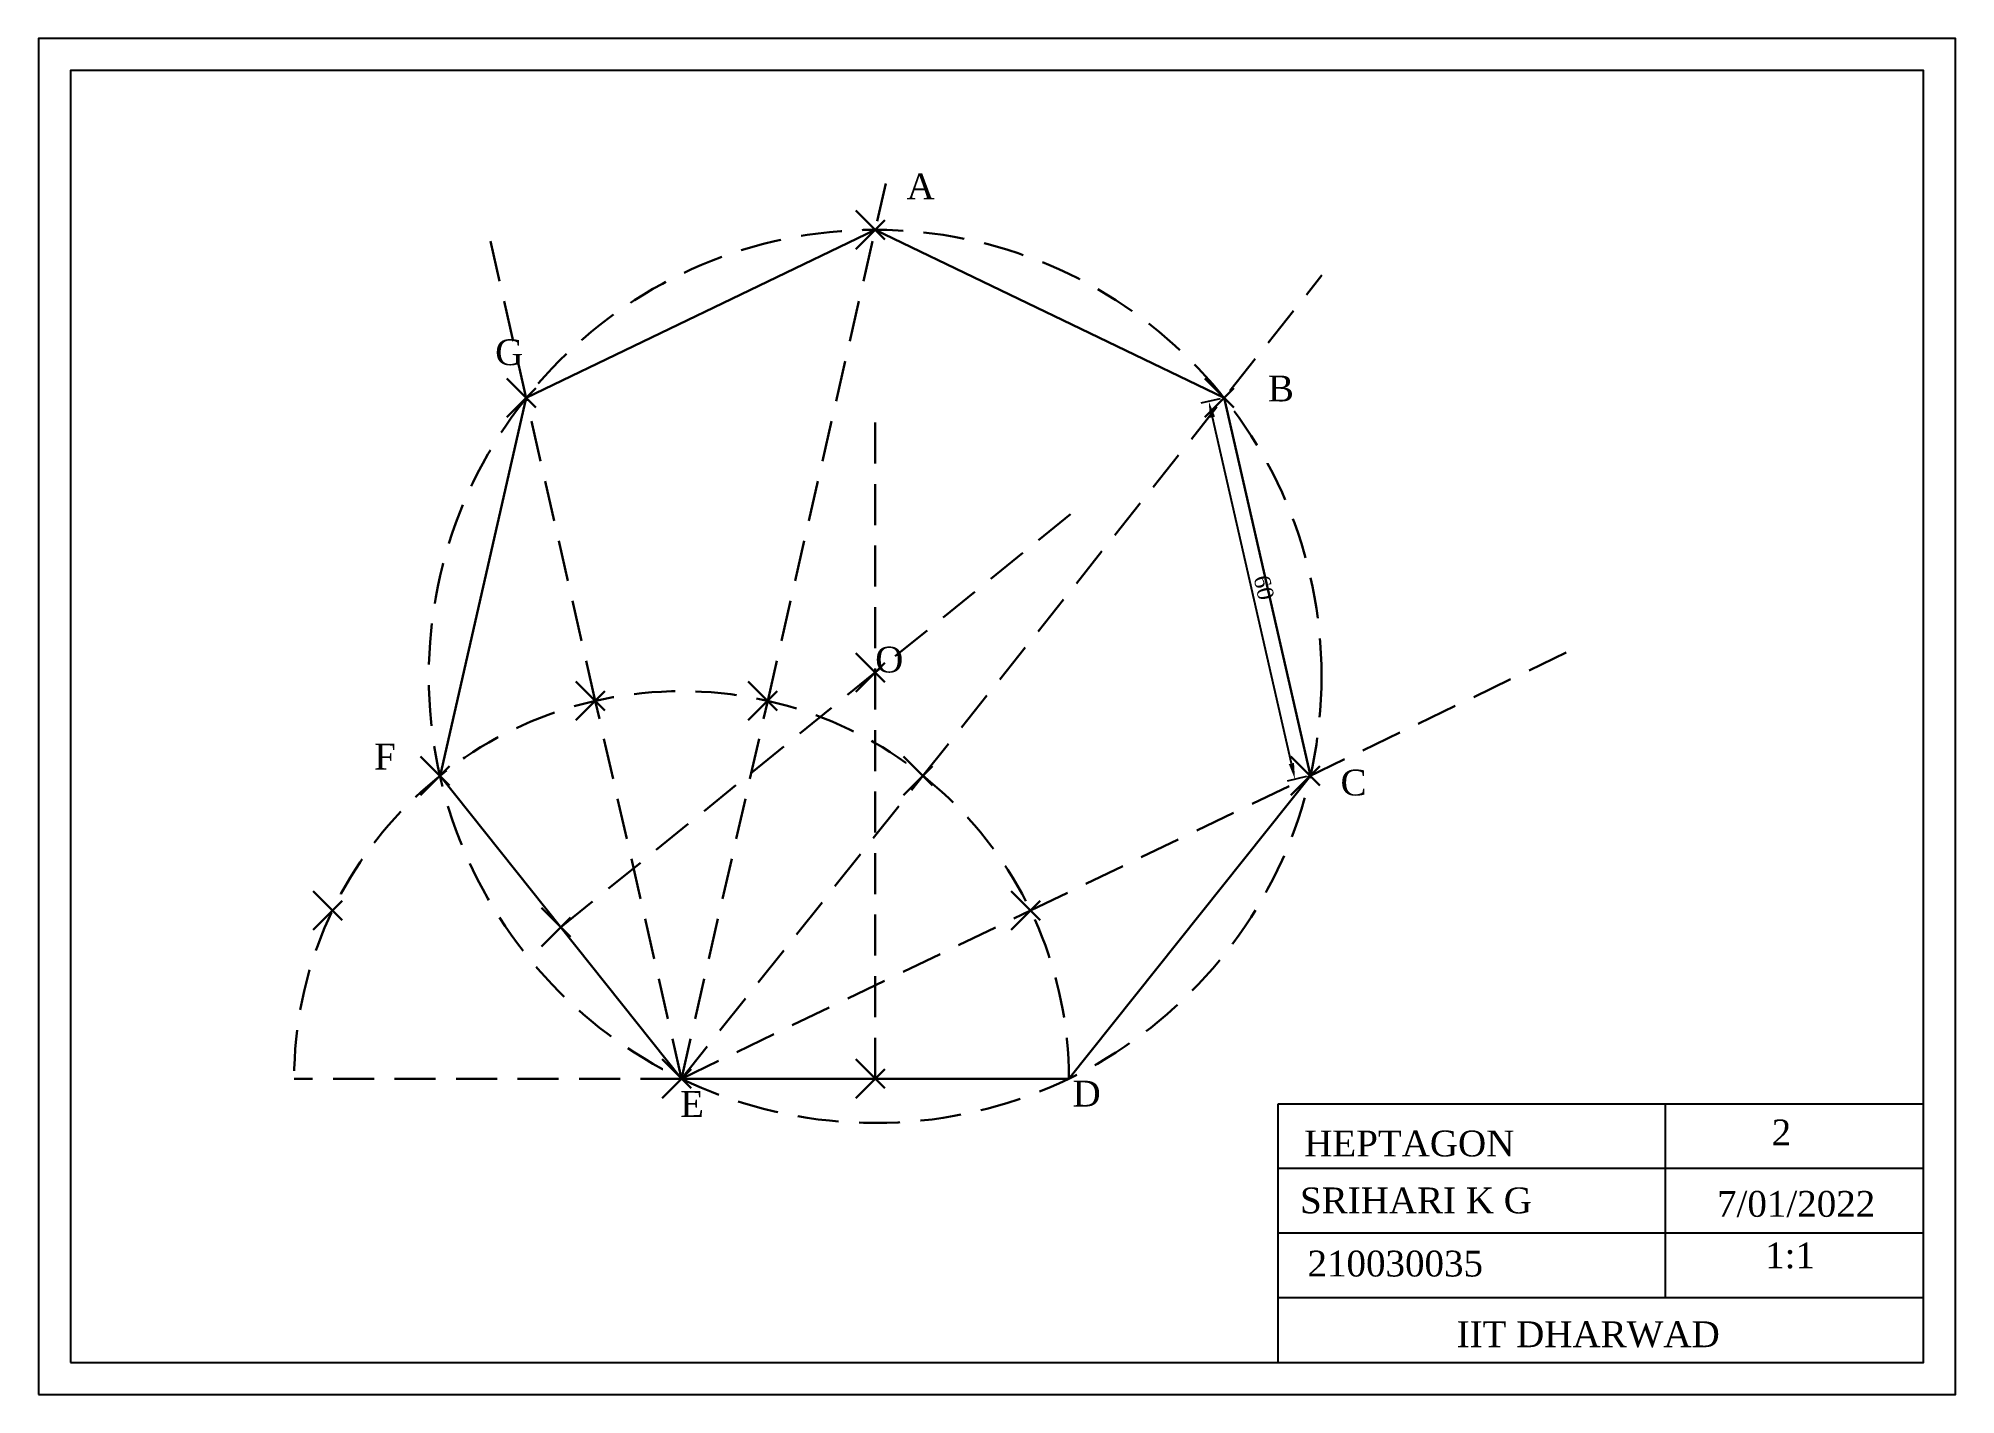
# Model space of a CAD drawing. Header units: millimetres. Extents: x 0 to 297, y 0 to 210.
import ezdxf

# ---------------------------------------------------------------- set-up
doc = ezdxf.new("R2010")
doc.units = ezdxf.units.MM
doc.header["$PDMODE"] = 3
doc.header["$PDSIZE"] = 3
doc.linetypes.add('HIDDEN', pattern=[9.525, 6.35, -3.175])
for name, color, linetype, lineweight in [('Dimension', 3, 'Continuous', 9), ('Hidden', 5, 'HIDDEN', 30), ('Thick', 1, 'Continuous', 30)]:
    doc.layers.add(name, color=color, linetype=linetype, lineweight=lineweight)
doc.styles.add('Drawing', font='times.ttf')
doc.styles.get("Standard").update_dxf_attribs({"font": 'times.ttf'})
doc.dimstyles.new('Copy of ISO-25', dxfattribs={"dimtxt": 2.5, "dimasz": 2.5, "dimexe": 1.25, "dimexo": 0.625, "dimtad": 1, "dimtoh": 1, "dimdsep": 46, "dimtxsty": 'Standard', "dimcen": 2.5, "dimadec": 0, "dimazin": 0, "dimtfac": 1, "dimtmove": 0, "dimatfit": 3, "dimfxl": 1, "dimarcsym": 0})

# ---------------------------------------------------------------- blocks, each defined once
blk = doc.blocks.new('*D7')
at = {"layer": 'Defpoints', "color": 0, "transparency": 16777216}
for p in [(181.31, 153.78), (183.69, 154.32), (197.04, 95.83)]:
    blk.add_point(p, dxfattribs=at)
at = {"layer": 'Dimension', "color": 0, "lineweight": -2, "transparency": 16777216}
for p, q in [((183.08, 154.19), (180.09, 153.5)), ((194.11, 97.72), (181.87, 151.35)), ((196.43, 95.69), (193.45, 95.01))]:
    blk.add_line(p, q, dxfattribs=at)
at = {"layer": 'Dimension', "color": 0, "transparency": 16777216}
for points in [[(182.28, 151.44), (181.46, 151.25), (181.31, 153.78)], [(194.51, 97.82), (193.7, 97.63), (194.66, 95.29)]]:
    blk.add_solid(points, dxfattribs=at)
at = {"layer": 'Dimension', "color": 0, "transparency": 16777216, "insert": (189.84, 124.96), "char_height": 2.5, "attachment_point": 5, "rotation": 282.8571}
blk.add_mtext('60', dxfattribs=at)

msp = doc.modelspace()

# ---------------------------------------------------------------- linework, layer by layer
for p, q in [((292, 45), (192, 45)), ((192, 45), (192, 5)), ((252, 45), (252, 15)), ((292, 5), (292, 45)), ((292, 35), (192, 35)), ((292, 25), (192, 25)), ((292, 15), (192, 15)), ((192, 5), (292, 5)), ((292, 5), (292, 5))]:
    msp.add_line(p, q)
for points in [[(0, 0), (297, 0), (297, 210), (0, 210)], [(5, 5), (292, 5), (292, 205), (5, 205)]]:
    msp.add_lwpolyline(points, close=True)
at = {"layer": 'Hidden'}
for p, q in [((86.277, 107.414), (69.994, 178.753)), ((129.628, 48.919), (129.628, 153.351)), ((80.923, 72.374), (162.324, 138.29)), ((99.628, 48.919), (86.277, 107.414)), ((99.628, 48.919), (39.628, 48.919))]:
    msp.add_line(p, q, dxfattribs=at)
for points in [[(99.628, 48.919), (112.979, 107.414), (131.26, 187.505)], [(99.628, 48.919), (137.037, 95.829), (198.833, 173.318)], [(99.628, 48.919), (153.686, 74.952), (239.486, 116.271)]]:
    msp.add_lwpolyline(points, dxfattribs=at)
msp.add_circle((129.628, 111.214), 69.143, dxfattribs=at)
msp.add_arc((99.628, 48.919), 60, 0, 180, dxfattribs=at)
for p in [(129.628, 180.357), (75.57, 154.324), (183.686, 154.324), (129.628, 111.814), (86.277, 107.414), (112.979, 107.414), (62.219, 95.829), (137.037, 95.829), (197.037, 95.829), (45.57, 74.952), (153.686, 74.952), (80.923, 72.374), (99.628, 48.919), (129.628, 48.919)]:
    msp.add_point(p, dxfattribs=at)
at = {"layer": 'Thick'}
for p, q in [((62.219, 95.829), (99.628, 48.919)), ((99.628, 48.919), (159.628, 48.919))]:
    msp.add_line(p, q, dxfattribs=at)
msp.add_lwpolyline([(159.628, 48.919), (197.037, 95.829), (183.686, 154.324), (129.628, 180.357), (75.57, 154.324), (62.219, 95.829)], dxfattribs=at)

# ---------------------------------------------------------------- texts
at = {"style": 'Drawing'}
for s, p in [(' 2', (266.987, 38.599)), ('HEPTAGON', (196.084, 36.89)), ('SRIHARI K G', (195.441, 28.076)), (' 7/01/2022', (258.529, 27.536)), ('210030035', (196.599, 18.293)), ('       1:1', (256.913, 19.568)), ('IIT DHARWAD', (219.69, 7.348))]:
    msp.add_text(s, height=4, dxfattribs=at).set_placement(p)
at = {"layer": 'Thick', "style": 'Drawing'}
for s, p in [('A', (134.494, 185.093)), ('G', (70.757, 159.404)), ('B', (190.465, 153.785)), ('O', (129.628, 111.814)), ('F', (52.011, 96.789)), ('C', (201.712, 92.775)), ('D', (160.203, 44.609)), ('E', (99.412, 43.003))]:
    msp.add_text(s, height=4, dxfattribs=at).set_placement(p)

# ---------------------------------------------------------------- dimensions: what is measured, and where the dimension line sits
at = {"layer": 'Dimension'}
dim = msp.add_aligned_dim(p1=(197.037, 95.829), p2=(183.686, 154.324), distance=2.435, dimstyle='Copy of ISO-25', dxfattribs=at)
dim.commit()
dim.dimension.update_dxf_attribs({"geometry": '*D7', "text_midpoint": (189.837, 124.957)})

doc.saveas('drawing.dxf')
